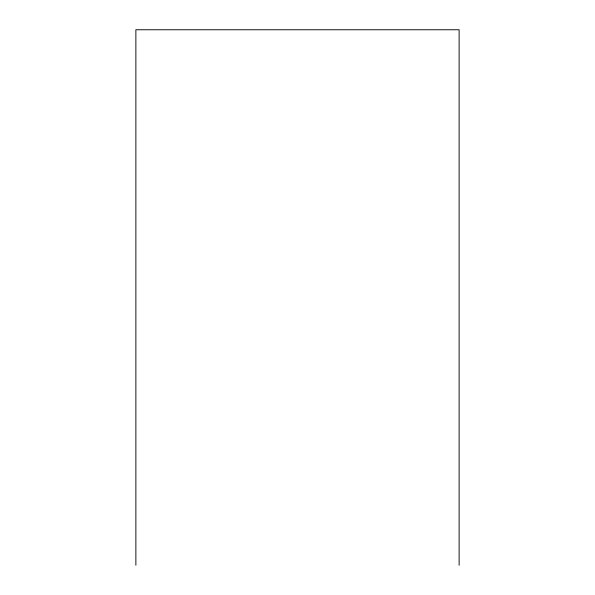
<?xml version="1.0" encoding="UTF-8"?>
<svg xmlns="http://www.w3.org/2000/svg" width="595" height="595" viewBox="0 0 595 595"><rect width="100%" height="100%" fill="white"/><g stroke="black" fill="none" stroke-linecap="round" stroke-linejoin="round"><path stroke-width="0.89" d="M459.124 565.25L459.124 29.75L135.876 29.75L135.876 565.25"/></g></svg>
